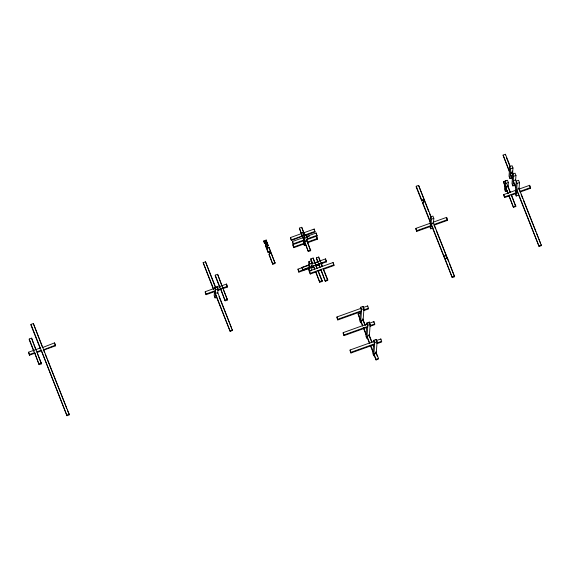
<?xml version="1.0" encoding="UTF-8"?>
<svg xmlns="http://www.w3.org/2000/svg" width="570" height="570" viewBox="0 0 570 570"><rect width="100%" height="100%" fill="white"/><g stroke="black" fill="none" stroke-linecap="round" stroke-linejoin="round"><path stroke-width="0.85" d="M35.091 353.165L29.405 355.21L29.455 354.462L34.663 352.595L39.116 364.665L41.482 363.817L31.614 338.16L29.255 339.007L29.198 339.748L33.708 351.077M36.972 352.495L37.029 351.754L41.268 350.229L66.989 415.73L69.355 414.882L33.345 323.532L30.979 324.38L30.93 325.121L40.313 348.705L40.37 347.964L28.557 352.203L29.405 355.21M31.614 338.16L33.174 342.948M33.345 323.532L42.351 347.045M33.737 350.707L33.765 350.336M36.095 349.859L36.124 349.488M39.116 364.665L29.255 339.007M42.707 347.486L54.549 342.884L55.447 345.149L55.397 345.89L43.213 350.258M43.605 349.752L55.447 345.149M54.549 342.884L55.397 345.89M66.989 415.73L30.979 324.38M215.895 287.879L205.513 261.801L203.148 262.649L213.522 289.596M205.513 261.801L215.51 287.807M215.075 288.156L205.264 291.676L205.207 292.417L206.112 294.683L215.56 291.291M206.112 294.683L205.264 291.676M220.668 288.741L225.121 300.81L227.48 299.963L217.619 274.298L215.261 275.146L215.204 275.894L219.714 287.216M214.448 291.911L214.178 295.623L215.075 297.889L216.65 297.319M217.712 293.329L218.039 288.876L217.134 286.61L214.776 287.458L215.617 290.55L206.162 293.942M215.075 297.889L215.346 294.177M214.776 287.458L215.674 289.724L215.403 293.436L217.768 292.588L232.51 330.5L230.145 331.348L214.178 291.227M217.619 274.298L221.751 285.563M217.077 287.437L217.134 286.61M219.735 286.845L219.763 286.475M222.101 285.998L222.129 285.627M222.977 288.634L223.027 287.893M225.121 300.81L215.261 275.146M216.543 287.629L226.525 284.052L227.373 287.059L222.649 288.755M227.373 287.059L226.525 284.052M230.145 331.348L214.505 291.17M265.663 242.521L266.19 243.853L267.401 243.062L267.373 243.433L266.204 240.048L263.839 240.889L264.452 243.312L265.663 242.521L264.452 243.312M264.48 242.941L263.839 240.889M266.219 243.483L266.589 244.409L265.406 244.836L265.356 245.577L268.128 252.553L269.311 252.132L269.368 251.391L268.185 251.812L268.128 252.553M266.147 240.789L266.204 240.048M266.589 244.409L266.532 245.157L265.634 242.891M268.221 245.114L267.038 245.535L267.886 248.541L266.981 246.283L268.164 245.855L267.401 243.062M269.068 248.121L269.118 247.38L267.943 247.8M269.368 251.391L270.266 253.65L269.09 254.078L269.033 254.819L272.802 264.288L275.16 263.44L269.118 247.38M272.802 264.288L269.09 254.078M301.993 233.422L290.586 237.512L290.536 238.26L291.434 240.519L302.093 236.336M291.434 240.519L290.586 237.512M292.517 241.488L293.365 244.494L292.517 241.488L303.924 237.398M303.425 238.802L304.002 240.683L292.959 244.665L292.909 245.406L293.807 247.672L304.444 243.86M293.807 247.672L292.959 244.665M299.364 228.157L302.15 235.595L304.515 234.747L303.639 232.111L301.73 227.309L299.364 228.157L303.048 238.281M307.814 265.62L297.996 269.14L298.844 272.147L313.514 266.888M301.73 227.309L304.572 235.332M298.844 272.147L297.996 269.14M302.15 235.595L304.544 234.377L305.192 236.009M303.126 238.046L302.178 235.225M306.724 239.87L310.686 250.7L308.327 251.548L304.622 241.374L306.988 240.526L307.23 237.184L306.332 234.926L303.967 235.766L303.596 240.854L304.494 243.119L293.863 246.931M301.943 268.085L302 267.344L308.662 264.957L309.56 267.223L309.809 263.882L308.904 261.616L311.27 260.768L312.168 263.034L311.925 266.375L311.477 265.242M304.515 234.747L304.544 234.377M304.045 241.986L303.988 242.727L303.539 241.594M305.898 244.886L304.323 245.456L304.872 238.032L303.967 235.766M302 267.344L302.848 270.351L313.479 266.539L313.536 265.798L314.811 269.446M305.748 241.694L305.805 240.946M308.605 265.741L308.904 261.616M309.083 266.461L309.111 266.09M311.868 267.116L311.626 270.451L309.261 271.299L309.51 267.964M323.297 269.353L333.927 265.542L333.079 262.535L309.453 271.007L309.396 271.748L310.301 274.013L315.687 272.082L315.744 271.341L319.742 282.271L322.107 281.423L322.164 280.682L318.103 270.493L318.053 271.235L320.931 270.201L320.988 269.46L325.342 281.288L327.707 280.44L327.757 279.692L323.347 268.613L323.318 268.983M317.177 268.598L313.144 258.032L310.785 258.88L312.018 262.856M310.301 274.013L309.453 271.007M314.163 229.781L314.22 229.04L303.625 232.838M313.144 258.032L314.704 262.82M314.22 229.04L315.067 232.047L306.069 235.275M306.368 236.522L316.151 233.016L316.998 236.023L306.817 239.699M314.968 263.055L314.996 262.685M316.998 236.023L316.151 233.016M317.44 239.201L316.592 236.194L317.44 239.201L307.622 242.72M315.901 264.95L315.844 265.691L319.115 264.516M322.449 266.347L318.744 257.041L316.379 257.889L317.611 261.865M318.687 257.783L318.744 257.041M325.577 259.614L325.627 258.873L311.833 263.817M321.573 263.639L326.475 261.879L325.627 258.873M333.079 262.535L333.927 265.542M361.045 308.313L336.97 316.941L336.92 317.682L337.818 319.948L361.444 311.477M337.818 319.948L336.97 316.941M367.287 323.988L343.211 332.623L343.154 333.365L344.059 335.63L367.686 327.159M344.059 335.63L343.211 332.623M374.198 341.344L350.123 349.98L350.065 350.721L350.97 352.987L374.597 344.515M350.97 352.987L350.123 349.98M360.397 313.785L360.454 313.044L358.088 313.892L359.82 319.107M360.354 311.84L359.713 320.596L360.611 322.862L361.594 309.51L360.689 307.244L363.054 306.396L363.952 308.662L363.14 319.784L360.774 320.632L362.655 325.37M360.689 307.244L360.603 308.47L361.501 310.736L337.875 319.207M361.9 320.953L361.957 320.212M362.962 307.622L363.054 306.396M367.636 306.674L367.686 305.926L363.539 307.415M366.596 327.515L365.947 336.272L366.852 338.537L367.835 325.185L366.93 322.919L369.296 322.071L370.194 324.337L369.381 335.466L367.016 336.314L369.859 343.461M366.93 322.919L366.838 324.152L367.743 326.418L344.116 334.889M367.686 305.926L368.534 308.933L363.81 310.629M369.203 323.304L369.296 322.071M373.877 322.349L373.927 321.608L368.947 323.397M373.927 321.608L374.775 324.615L370.051 326.311M373.535 344.451L372.858 353.628L373.763 355.894L374.739 342.541L373.842 340.276L376.2 339.428L377.105 341.694L376.286 352.823L373.927 353.671L376.072 359.941L378.43 359.093L378.487 358.352L375.865 351.761M373.721 341.95L373.842 340.276M375.053 353.991L375.103 353.25M376.107 340.746L376.2 339.428M380.781 339.706L380.838 338.965L376.684 340.454M380.838 338.965L381.686 341.971L376.962 343.667M431.355 217.448L418.601 185.4L416.235 186.248L416.185 186.996L421.729 200.932L422.911 200.512L422.969 199.771L421.786 200.191L421.729 200.932M418.601 185.4L428.711 211.677M430.849 223.02L415.908 228.378L415.851 229.119L416.748 231.384L430.927 226.304M416.748 231.384L415.908 228.378M422.969 199.771L423.866 202.037L422.691 202.457L422.634 203.198L430.165 222.129M430.029 224.038L430.549 216.935L432.915 216.087L433.813 218.353L433.485 222.806L431.127 223.654L444.906 258.73L446.488 258.16M430.478 225.171L430.535 224.43M433.107 228L430.742 228.848L431.447 219.201L430.549 216.935M432.252 223.974L432.302 223.226M433.343 222.129L446.624 217.362L447.471 220.369L434.126 225.157M447.471 220.369L446.624 217.362M444.906 258.73L447.3 257.512L454.611 276.756L452.245 277.597L431.07 224.395M447.3 257.512L447.272 257.882L433.314 222.378M452.245 277.597L444.935 258.36M510.357 166.625L505.433 154.27L503.075 155.118L509.345 171.755M505.383 155.012L505.433 154.27M505.953 180.854L503.588 181.702L503.538 182.443L508.012 193.7M515.921 190.223L503.738 194.591L504.585 197.598L509.309 195.902M505.732 187.095L508.098 186.248L508.369 182.535L507.471 180.27L505.106 181.118L504.507 189.283L505.405 191.548L507.77 190.701M504.585 197.598L503.738 194.591M505.405 191.548L506.01 183.383L505.106 181.118M506.865 187.416L506.915 186.668M512.373 178.474L510.3 173.28L512.665 172.432L512.993 167.979L512.088 165.713L509.73 166.561L509.017 176.208L509.922 178.474L512.288 177.626M508.07 193.401L503.588 181.702M509.922 178.474L510.627 168.827L509.73 166.561M508.946 196.037L508.996 195.296L513.449 207.359L515.814 206.511L511.361 194.448L511.304 195.189M511.433 173.601L511.482 172.852M510.435 192.553L507.5 184.737M515.793 187.081L513.271 180.74L515.636 179.892L515.964 175.446L515.059 173.18L512.701 174.028L511.988 183.668L512.893 185.934L515.251 185.086M512.893 185.934L513.599 176.294L512.701 174.028M516.007 191.484L515.95 192.225L515.501 191.1M518.572 195.175L516.206 196.023L517.132 183.412L515.601 179.807M504.642 196.857L516.456 192.617L515.558 190.352L516.228 181.146L518.593 180.298L519.498 182.564L519.056 188.499L516.698 189.34L539.085 246.468L541.443 245.62L518.878 188.043M520.339 191.947L530.577 188.278L529.73 185.271L519.17 189.055M264.138 241.644L266.504 240.796M264.11 242.015L266.475 241.167M301.274 232.959L303.639 232.111M301.252 233.33L303.611 232.482M291.491 239.778L302.086 235.98M304.53 235.104L315.117 231.306M307.095 236.985L309.553 236.101M304.872 238.032L307.23 237.184M293.422 243.753L304.01 239.956M307.273 238.787L317.048 235.282M510.627 168.827L512.993 167.979M307.679 241.979L317.49 238.46M513.599 176.294L515.964 175.446M272.852 263.547L275.217 262.699M308.377 250.807L310.743 249.959M506.01 183.383L508.369 182.535M37.527 352.296L41.589 350.835M215.674 289.724L218.039 288.876M227.43 286.318L217.975 289.703L217.526 288.57M217.925 290.443L221.075 289.318M517.132 183.412L519.498 182.564M431.447 219.201L433.813 218.353M309.809 263.882L312.168 263.034M315.082 263.012L317.54 262.136M520.396 191.207L530.634 187.537M39.173 363.924L41.532 363.076M302.905 269.61L326.532 261.138M510.891 195.339L516.399 193.358M298.901 271.406L313.564 266.147M315.196 265.563L319.271 264.102M320.903 263.518L322.527 262.934L322.478 263.675L320.846 264.259M315.958 266.012L319.214 264.843M416.805 230.643L430.984 225.563L430.079 223.297M434.183 224.416L447.521 219.628M225.179 300.069L227.537 299.221M310.351 273.272L333.984 264.801M513.506 206.618L515.871 205.77M319.798 281.53L322.164 280.682M325.399 280.54L327.757 279.692M230.202 330.607L232.56 329.759M444.037 256.094L446.396 255.246M444.009 256.464L446.374 255.617M67.046 414.989L69.412 414.141M452.302 276.856L454.661 276.008M539.135 245.72L541.5 244.879M361.594 309.51L363.952 308.662M368.591 308.192L363.867 309.888L363.411 308.755M367.835 325.185L370.194 324.337M374.832 323.874L370.108 325.57L369.652 324.437M374.739 342.541L377.105 341.694M351.02 352.246L374.654 343.774L373.749 341.508M377.012 342.926L381.736 341.231M376.122 359.193L378.487 358.352M529.68 186.012L530.577 188.278M512.067 170.922L513.306 174.035M506.367 157.484L509.644 165.72M512.01 171.663L512.922 173.957M518.821 188.784L520.46 192.902M521.115 194.548L522.761 198.666M523.417 200.312L535.871 231.612M536.527 233.265L538.166 237.384M538.821 239.03L540.46 243.148M503.075 155.118L509.402 171.014M510.25 174.021L512.316 179.222M513.221 181.481L515.743 187.822M516.641 190.088L539.085 246.468M515.301 193.757L516.206 196.023M507.443 185.478L510.057 192.047M511.653 196.066L515.814 206.511M508.974 196.109L513.449 207.359M429.367 213.33L430.35 215.802M433.955 224.858L435.594 228.976M436.25 230.622L448.711 261.929M449.367 263.575L454.283 275.93M422.911 200.512L423.816 202.778M416.235 186.248L421.786 200.191M422.691 202.457L430.222 221.388M429.844 226.582L430.742 228.848M362.748 318.808L365.37 325.399M368.975 334.462L371.932 341.872M372.915 344.344L373.571 345.99M362.691 319.549L364.992 325.32M368.925 335.203L371.875 342.62M375.808 352.502L377.447 356.62M358.088 313.892L360.155 319.079M363.603 327.736L366.111 334.048M370.806 345.847L373.022 351.405M360.717 321.373L362.606 326.111M363.233 327.686L366.061 334.79M366.959 337.055L369.488 343.411M370.436 345.791L372.965 352.146M373.87 354.412L376.072 359.941M325.876 260.369L326.475 261.879M319.015 258.595L319.977 261.024M321.266 264.259L322.228 266.682M323.518 269.923L327.707 280.44M316.379 257.889L320.084 267.195M318.58 264.295L319.87 267.53M320.832 269.959L325.342 281.288M306.824 240.996L310.686 250.7M315.666 265.25L316.956 268.484M317.925 270.907L322.107 281.423M303.397 239.172L304.002 240.683M304.572 242.115L308.327 251.548M301.466 235.196L302.072 236.707M310.785 258.88L312.631 263.532M313.308 266.09L314.59 269.332M315.559 271.755L319.742 282.271M303.724 243.946L304.323 245.456M308.363 269.033L309.261 271.299M266.432 241.509L268.164 245.855M269.389 248.926L274.84 262.635M269.311 252.132L269.916 253.643M265.406 244.836L268.185 251.812M223.618 290.251L227.48 299.963M219.03 296.635L229.218 322.242M229.874 323.895L231.52 328.021M203.148 262.649L213.907 289.667M43.576 350.123L44.56 352.581M45.208 354.219L46.84 358.323M47.495 359.962L49.127 364.059M49.775 365.698L66.747 408.327M67.395 409.965L69.027 414.062M33.815 344.565L35.425 348.612M37.292 353.3L41.482 363.817M28.557 352.203L29.455 354.462"/></g></svg>
